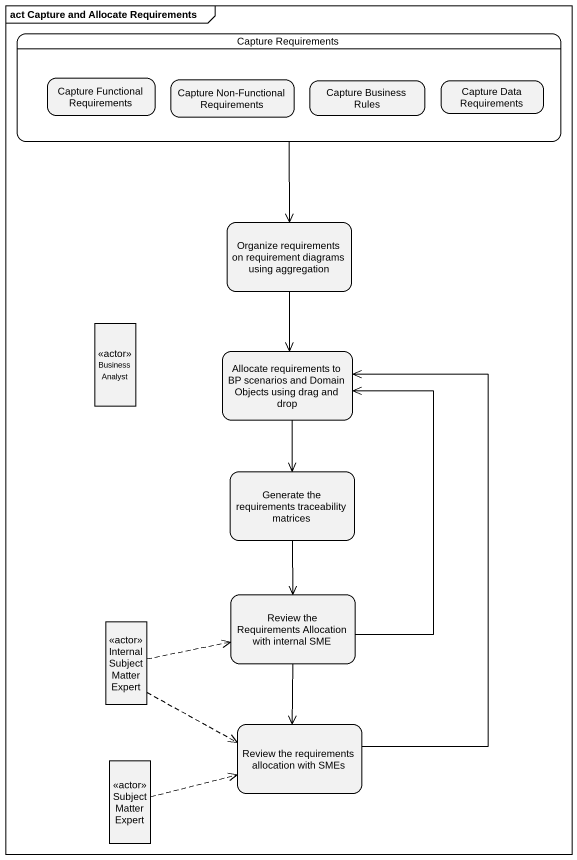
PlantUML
@startuml
mainframe act Capture and Allocate Requirements
hide empty description
state "Capture Requirements" as Capture_Requirements {
  state "Capture Functional Requirements" as Capture_Functional
  state "Capture Non-Functional Requirements" as Capture_Non_Functional
  state "Capture Business Rules" as Capture_Business_Rules
  state "Capture Data Requirements" as Capture_Data_Requirements
}
state "Organize requirements on requirement diagrams using aggregation" as Organize_requirements_on
state "Business Analyst" as Business_Analyst <<actor>>
state "Allocate requirements to BP scenarios and Domain Objects using drag and drop" as Allocate_requirements_to_BP
state "Generate the requirements traceability matrices" as Generate_the_requirements
state "Internal Subject Matter Expert" as Internal_Subject_Matter <<actor>>
state "Review the Requirements Allocation with internal SME" as Review_the_Requirements
state "Review the requirements allocation with SMEs" as Review_the_requirements
state "Subject Matter Expert" as Subject_Matter_Expert <<actor>>
Capture_Requirements --> Organize_requirements_on
Organize_requirements_on --> Allocate_requirements_to_BP
Allocate_requirements_to_BP --> Generate_the_requirements
Generate_the_requirements --> Review_the_Requirements
Internal_Subject_Matter -right[dashed]-> Review_the_Requirements
Internal_Subject_Matter -right[dashed]-> Review_the_requirements
Review_the_Requirements -up-> Allocate_requirements_to_BP
Review_the_Requirements --> Review_the_requirements
Review_the_requirements -up-> Allocate_requirements_to_BP
Subject_Matter_Expert -right[dashed]-> Review_the_requirements
@enduml
